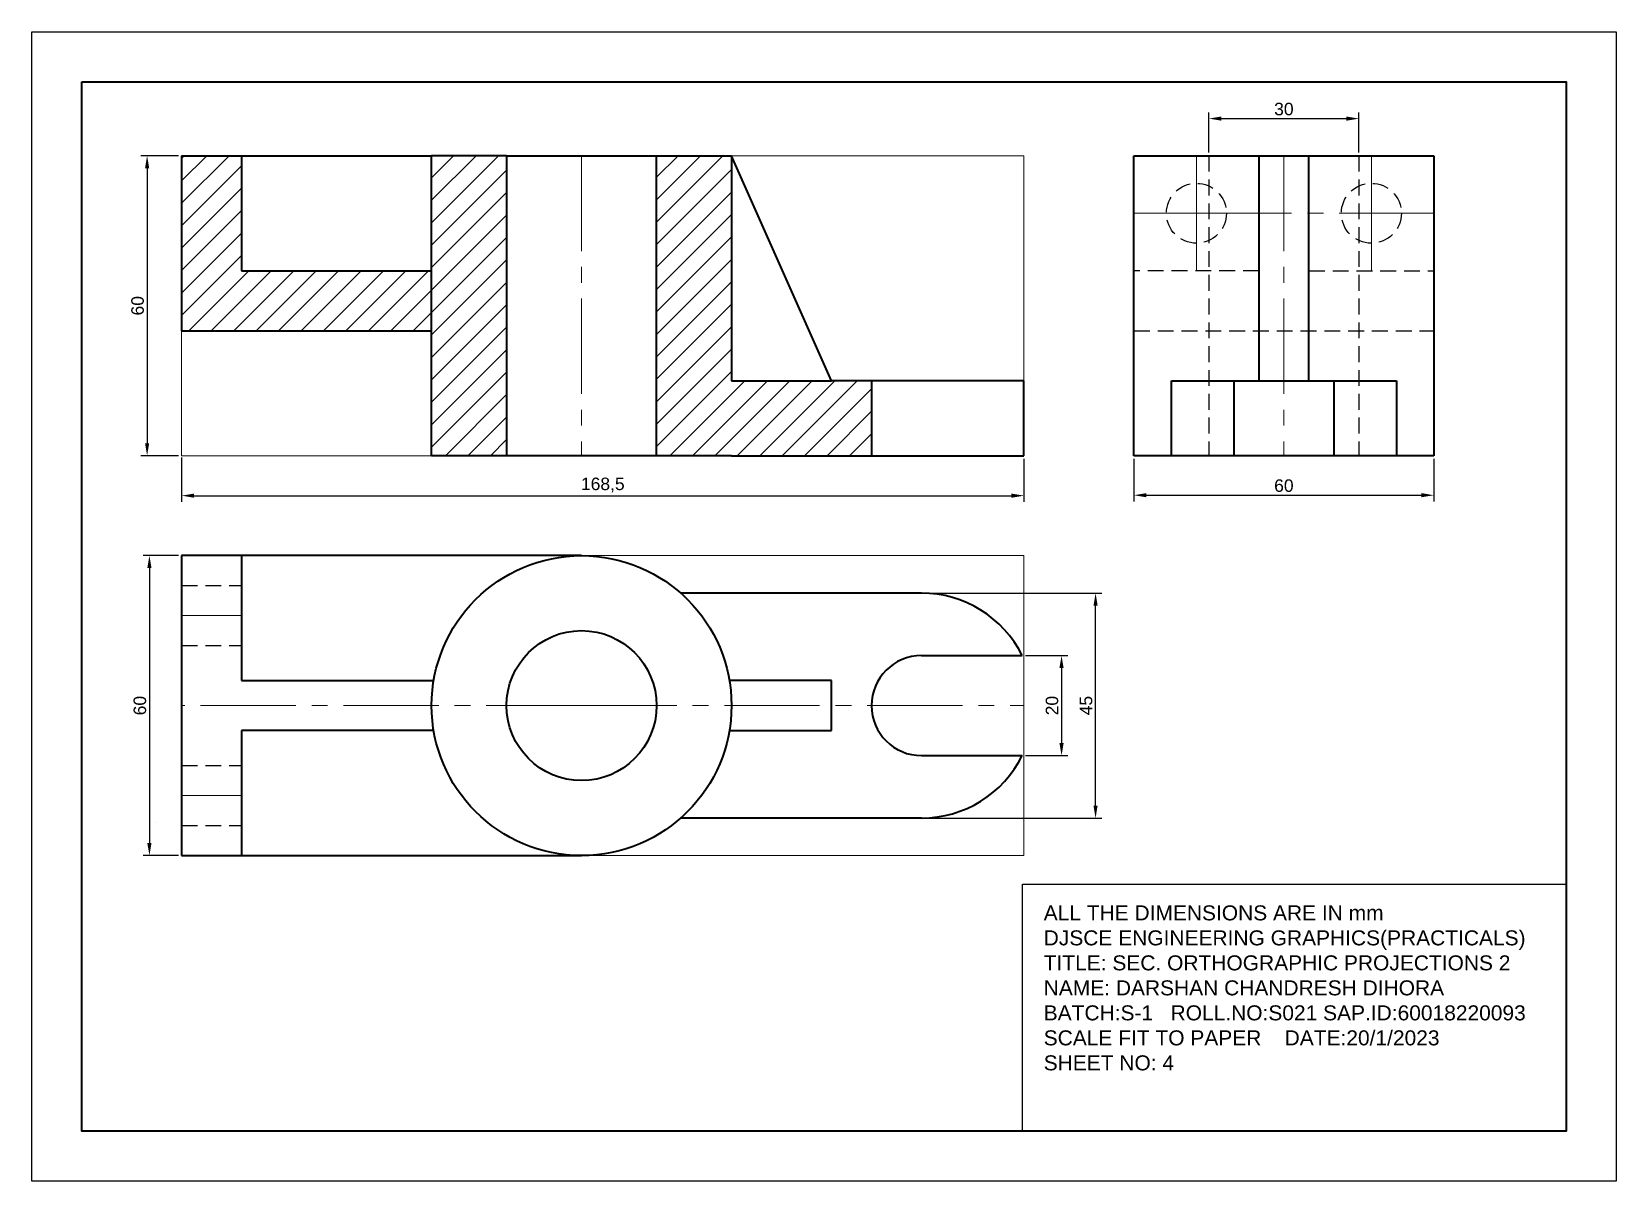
# Model space of a CAD drawing. Header units: millimetres. Extents: x 31 to 348, y 50 to 280.
import ezdxf

# ---------------------------------------------------------------- set-up
doc = ezdxf.new("R2010")
doc.units = ezdxf.units.MM
doc.linetypes.add('CENTER2', pattern=[28.575, 19.05, -3.175, 3.175, -3.175])
doc.linetypes.add('HIDDEN2', pattern=[4.7625, 3.175, -1.5875])
for name, color, linetype, lineweight in [('border', 2, 'Continuous', 30), ('center', 1, 'CENTER2', 20), ('dim&hatch', 6, 'Continuous', 20), ('hidden', 3, 'HIDDEN2', 30), ('obj', 2, 'Continuous', 40), ('proj', 5, 'Continuous', 5)]:
    doc.layers.add(name, color=color, linetype=linetype, lineweight=lineweight)
doc.styles.get("Standard").update_dxf_attribs({"font": 'arial.ttf'})
doc.dimstyles.new('ISO-25', dxfattribs={"dimtxt": 2.5, "dimasz": 2.5, "dimexe": 1.25, "dimexo": 0.625, "dimtad": 1, "dimtxsty": 'Standard', "dimcen": 2.5, "dimadec": 0, "dimazin": 0, "dimtfac": 1, "dimtmove": 0, "dimatfit": 3, "dimfxl": 1, "dimarcsym": 0})

# ---------------------------------------------------------------- blocks, each defined once
blk = doc.blocks.new('*D1')
at = {"layer": 'Defpoints', "color": 0, "transparency": 16777216}
for p in [(61.26, 195.83), (229.76, 195.54), (229.76, 187.54)]:
    blk.add_point(p, dxfattribs=at)
at = {"layer": 'dim&hatch', "color": 0, "lineweight": -2, "transparency": 16777216}
for p, q in [((61.26, 195.2), (61.26, 186.29)), ((229.76, 194.92), (229.76, 186.29)), ((63.76, 187.54), (227.26, 187.54))]:
    blk.add_line(p, q, dxfattribs=at)
at = {"layer": 'dim&hatch', "color": 0, "transparency": 16777216}
for points in [[(63.76, 187.96), (63.76, 187.13), (61.26, 187.54)], [(227.26, 187.96), (227.26, 187.13), (229.76, 187.54)]]:
    blk.add_solid(points, dxfattribs=at)
at = {"layer": 'dim&hatch', "color": 0, "transparency": 16777216, "insert": (145.51, 189.67), "char_height": 2.5, "attachment_point": 5}
blk.add_mtext('168,5', dxfattribs=at)
blk = doc.blocks.new('*D2')
at = {"layer": 'Defpoints', "color": 0, "transparency": 16777216}
for p in [(61.26, 255.54), (54.35, 195.54), (61.26, 195.54)]:
    blk.add_point(p, dxfattribs=at)
at = {"layer": 'dim&hatch', "color": 0, "lineweight": -2, "transparency": 16777216}
for p, q in [((60.64, 255.54), (53.1, 255.54)), ((54.35, 253.04), (54.35, 198.04)), ((60.64, 195.54), (53.1, 195.54))]:
    blk.add_line(p, q, dxfattribs=at)
at = {"layer": 'dim&hatch', "color": 0, "transparency": 16777216}
for points in [[(53.93, 253.04), (54.77, 253.04), (54.35, 255.54)], [(53.93, 198.04), (54.77, 198.04), (54.35, 195.54)]]:
    blk.add_solid(points, dxfattribs=at)
at = {"layer": 'dim&hatch', "color": 0, "transparency": 16777216, "insert": (52.45, 225.54), "char_height": 2.5, "attachment_point": 5, "rotation": 90}
blk.add_mtext('60', dxfattribs=at)
blk = doc.blocks.new('*D3')
at = {"layer": 'Defpoints', "color": 0, "transparency": 16777216}
for p in [(251.76, 195.54), (311.76, 195.54), (311.76, 187.63)]:
    blk.add_point(p, dxfattribs=at)
at = {"layer": 'dim&hatch', "color": 0, "lineweight": -2, "transparency": 16777216}
for p, q in [((251.76, 194.92), (251.76, 186.38)), ((311.76, 194.92), (311.76, 186.38)), ((254.26, 187.63), (309.26, 187.63))]:
    blk.add_line(p, q, dxfattribs=at)
at = {"layer": 'dim&hatch', "color": 0, "transparency": 16777216}
for points in [[(254.26, 188.05), (254.26, 187.22), (251.76, 187.63)], [(309.26, 188.05), (309.26, 187.22), (311.76, 187.63)]]:
    blk.add_solid(points, dxfattribs=at)
at = {"layer": 'dim&hatch', "color": 0, "transparency": 16777216, "insert": (281.76, 189.54), "char_height": 2.5, "attachment_point": 5}
blk.add_mtext('60', dxfattribs=at)
blk = doc.blocks.new('*D4')
at = {"layer": 'Defpoints', "color": 0, "transparency": 16777216}
for p in [(61.26, 175.54), (54.81, 115.54), (61.26, 115.54)]:
    blk.add_point(p, dxfattribs=at)
at = {"layer": 'dim&hatch', "color": 0, "lineweight": -2, "transparency": 16777216}
for p, q in [((60.64, 175.54), (53.56, 175.54)), ((54.81, 173.04), (54.81, 118.04)), ((60.64, 115.54), (53.56, 115.54))]:
    blk.add_line(p, q, dxfattribs=at)
at = {"layer": 'dim&hatch', "color": 0, "transparency": 16777216}
for points in [[(54.39, 173.04), (55.23, 173.04), (54.81, 175.54)], [(54.39, 118.04), (55.23, 118.04), (54.81, 115.54)]]:
    blk.add_solid(points, dxfattribs=at)
at = {"layer": 'dim&hatch', "color": 0, "transparency": 16777216, "insert": (52.91, 145.54), "char_height": 2.5, "attachment_point": 5, "rotation": 90}
blk.add_mtext('60', dxfattribs=at)
blk = doc.blocks.new('*D8')
at = {"layer": 'Defpoints', "color": 0, "transparency": 16777216}
for p in [(296.76, 262.98), (266.76, 255.54), (296.76, 255.54)]:
    blk.add_point(p, dxfattribs=at)
at = {"layer": 'dim&hatch', "color": 0, "lineweight": -2, "transparency": 16777216}
for p, q in [((266.76, 256.17), (266.76, 264.23)), ((296.76, 256.17), (296.76, 264.23)), ((269.26, 262.98), (294.26, 262.98))]:
    blk.add_line(p, q, dxfattribs=at)
at = {"layer": 'dim&hatch', "color": 0, "transparency": 16777216}
for points in [[(269.26, 263.4), (269.26, 262.56), (266.76, 262.98)], [(294.26, 263.4), (294.26, 262.56), (296.76, 262.98)]]:
    blk.add_solid(points, dxfattribs=at)
at = {"layer": 'dim&hatch', "color": 0, "transparency": 16777216, "insert": (281.76, 264.88), "char_height": 2.5, "attachment_point": 5}
blk.add_mtext('30', dxfattribs=at)
blk = doc.blocks.new('*D9')
at = {"layer": 'Defpoints', "color": 0, "transparency": 16777216}
for p in [(229.42, 155.54), (229.42, 135.54), (237.28, 135.54)]:
    blk.add_point(p, dxfattribs=at)
at = {"layer": 'dim&hatch', "color": 0, "lineweight": -2, "transparency": 16777216}
for p, q in [((230.04, 155.54), (238.53, 155.54)), ((237.28, 153.04), (237.28, 138.04)), ((230.04, 135.54), (238.53, 135.54))]:
    blk.add_line(p, q, dxfattribs=at)
at = {"layer": 'dim&hatch', "color": 0, "transparency": 16777216}
for points in [[(236.86, 153.04), (237.7, 153.04), (237.28, 155.54)], [(236.86, 138.04), (237.7, 138.04), (237.28, 135.54)]]:
    blk.add_solid(points, dxfattribs=at)
at = {"layer": 'dim&hatch', "color": 0, "transparency": 16777216, "insert": (235.38, 145.54), "char_height": 2.5, "attachment_point": 5, "rotation": 90}
blk.add_mtext('20', dxfattribs=at)
blk = doc.blocks.new('*D10')
at = {"layer": 'Defpoints', "color": 0, "transparency": 16777216}
for p in [(209.26, 168.04), (244.09, 168.04), (209.26, 123.04)]:
    blk.add_point(p, dxfattribs=at)
at = {"layer": 'dim&hatch', "color": 0, "lineweight": -2, "transparency": 16777216}
for p, q in [((209.89, 168.04), (245.34, 168.04)), ((244.09, 125.54), (244.09, 165.54)), ((209.89, 123.04), (245.34, 123.04))]:
    blk.add_line(p, q, dxfattribs=at)
at = {"layer": 'dim&hatch', "color": 0, "transparency": 16777216}
for points in [[(243.67, 165.54), (244.5, 165.54), (244.09, 168.04)], [(243.67, 125.54), (244.5, 125.54), (244.09, 123.04)]]:
    blk.add_solid(points, dxfattribs=at)
at = {"layer": 'dim&hatch', "color": 0, "transparency": 16777216, "insert": (242.19, 145.54), "char_height": 2.5, "attachment_point": 5, "rotation": 90}
blk.add_mtext('45', dxfattribs=at)

msp = doc.modelspace()

# ---------------------------------------------------------------- hatches: boundary and pattern name
at = {"layer": 'dim&hatch'}
h = msp.add_hatch(dxfattribs=at)
h.set_pattern_fill('ANSI31', color=256)
h.set_pattern_definition([(45, (0, 5.1728), (-2.245064, 2.245064), [])])
h.paths.add_polyline_path([(73.26, 255.542), (61.26, 255.542), (61.26, 220.542), (111.26, 220.542), (111.26, 232.542), (73.26, 232.542)])
h.paths.add_polyline_path([(126.26, 255.542), (111.26, 255.542), (111.26, 195.542), (126.26, 195.542)])
h.paths.add_polyline_path([(171.26, 255.542), (156.26, 255.542), (156.26, 195.542), (171.26, 195.542)])
h.paths.add_polyline_path([(199.26, 210.542), (191.26, 210.542), (171.26, 210.542), (171.26, 195.542), (199.26, 195.542)])

# ---------------------------------------------------------------- linework, layer by layer
at = {"layer": 'border'}
msp.add_lwpolyline([(338.26, 60.369), (229.501, 60.369), (229.501, 109.801), (338.26, 109.801)], close=True, dxfattribs=at)
at = {"layer": 'center'}
for p, q in [((141.26, 255.542), (141.26, 195.542)), ((264.26, 244.042), (264.26, 255.542)), ((281.76, 255.542), (281.76, 195.542)), ((299.26, 244.042), (299.26, 255.542)), ((264.26, 244.042), (251.76, 244.042)), ((264.26, 244.042), (311.76, 244.042)), ((264.26, 244.042), (264.26, 244.042)), ((264.26, 244.042), (264.26, 232.542)), ((299.26, 244.042), (299.26, 232.542)), ((61.26, 163.542), (73.26, 163.542)), ((141.26, 145.542), (61.26, 145.542)), ((141.26, 145.542), (229.76, 145.542)), ((61.26, 127.542), (73.23, 127.542)), ((56.26, 122.195), (56.26, 122.195))]:
    msp.add_line(p, q, dxfattribs=at)
at = {"layer": 'Defpoints'}
msp.add_lwpolyline([(31.26, 280.369), (348.26, 280.369), (348.26, 50.369), (31.26, 50.369)], close=True, dxfattribs=at)
at = {"layer": 'hidden'}
for p, q in [((266.76, 255.542), (266.76, 195.542)), ((276.76, 255.542), (276.76, 232.542)), ((286.76, 255.542), (286.76, 232.542)), ((296.76, 255.542), (296.76, 195.542)), ((276.76, 232.542), (251.76, 232.542)), ((286.76, 232.542), (311.76, 232.542)), ((251.76, 220.542), (311.76, 220.542)), ((61.26, 169.542), (73.26, 169.542)), ((61.26, 157.542), (73.26, 157.542)), ((61.26, 133.542), (73.26, 133.542)), ((61.26, 121.542), (73.26, 121.542))]:
    msp.add_line(p, q, dxfattribs=at)
for centre in [(264.26, 244.042), (299.26, 244.042)]:
    msp.add_circle(centre, 6, dxfattribs=at)
at = {"layer": 'obj'}
for p, q in [((61.26, 255.542), (61.26, 220.542)), ((61.26, 255.542), (73.26, 255.542)), ((73.26, 255.542), (73.26, 232.542)), ((73.26, 255.542), (111.26, 255.542)), ((111.26, 195.542), (111.26, 255.542)), ((126.26, 255.542), (111.26, 255.542)), ((126.26, 255.542), (126.26, 195.542)), ((126.26, 255.542), (156.26, 255.542)), ((156.26, 195.542), (156.26, 255.542)), ((156.26, 255.542), (171.26, 255.542)), ((171.26, 255.542), (171.26, 210.542)), ((191.26, 210.542), (171.26, 255.542)), ((251.76, 255.542), (311.76, 255.542)), ((251.76, 195.542), (251.76, 255.542)), ((276.76, 255.542), (276.76, 210.542)), ((286.76, 210.542), (286.76, 255.542)), ((311.76, 255.542), (311.76, 195.542)), ((73.26, 232.542), (111.26, 232.542)), ((61.26, 220.542), (111.26, 220.542)), ((171.26, 210.542), (191.26, 210.542)), ((199.26, 210.542), (191.26, 210.542)), ((209.26, 210.542), (199.26, 210.542)), ((199.26, 210.542), (199.26, 195.542)), ((229.76, 210.542), (209.26, 210.542)), ((229.76, 195.542), (229.76, 210.542)), ((259.26, 210.542), (286.76, 210.542)), ((259.26, 195.542), (259.26, 210.542)), ((271.76, 210.542), (271.76, 195.542)), ((281.76, 210.542), (304.26, 210.542)), ((291.76, 210.542), (291.76, 195.542)), ((304.26, 210.542), (304.26, 195.542)), ((126.26, 195.542), (111.26, 195.542)), ((156.26, 195.542), (126.26, 195.542)), ((171.26, 195.542), (156.26, 195.542)), ((171.26, 195.542), (199.26, 195.542)), ((199.26, 195.542), (229.76, 195.542)), ((311.76, 195.542), (251.76, 195.542)), ((304.26, 195.542), (259.26, 195.542)), ((141.26, 175.542), (61.26, 175.542)), ((61.26, 175.542), (61.26, 115.542)), ((73.26, 175.542), (73.26, 150.542)), ((209.26, 168.042), (161.104, 168.042)), ((209.26, 155.542), (229.416, 155.542)), ((73.26, 150.542), (111.68, 150.542)), ((191.26, 150.542), (170.841, 150.542)), ((191.26, 140.542), (191.26, 150.542)), ((73.23, 140.542), (73.23, 115.542)), ((111.68, 140.542), (73.23, 140.542)), ((170.841, 140.542), (191.26, 140.542)), ((209.26, 135.542), (229.416, 135.542)), ((209.26, 123.042), (161.104, 123.042)), ((61.26, 115.542), (141.26, 115.542))]:
    msp.add_line(p, q, dxfattribs=at)
msp.add_lwpolyline([(41.26, 270.369), (338.26, 270.369), (338.26, 60.369), (41.26, 60.369)], close=True, dxfattribs=at)
for radius in [30, 15]:
    msp.add_circle((141.26, 145.542), radius, dxfattribs=at)
for radius, start, end in [(22.5, 26.3878, 90), (10, 90, 270), (22.5, 270, 333.6122)]:
    msp.add_arc((209.26, 145.542), radius, start, end, dxfattribs=at)
at = {"layer": 'proj'}
for p, q in [((61.26, 255.542), (61.26, 195.542)), ((229.76, 255.542), (61.26, 255.542)), ((229.76, 195.542), (229.76, 255.542)), ((251.76, 195.542), (251.76, 255.542)), ((251.76, 255.542), (311.76, 255.542)), ((311.76, 195.542), (311.76, 255.542)), ((61.26, 195.542), (229.76, 195.542)), ((311.76, 195.542), (251.76, 195.542)), ((61.26, 175.542), (229.76, 175.542)), ((61.26, 175.542), (61.26, 115.542)), ((229.76, 115.542), (229.76, 175.542)), ((61.26, 115.542), (229.76, 115.542))]:
    msp.add_line(p, q, dxfattribs=at)

# ---------------------------------------------------------------- texts
at = {"layer": 'border', "insert": (233.712, 105.575), "char_height": 3, "attachment_point": 1}
msp.add_mtext_dynamic_manual_height_columns('ALL THE DIMENSIONS ARE IN mm \\PDJSCE ENGINEERING GRAPHICS(PRACTICALS) \\PTITLE: SEC. ORTHOGRAPHIC PROJECTIONS 2\\PNAME: DARSHAN CHANDRESH DIHORA  BATCH:S-1   ROLL.NO:S021 SAP.ID:60018220093 \\PSCALE FIT TO PAPER    DATE:20/1/2023 \\PSHEET NO: 4', width=97.97639, gutter_width=12.5, heights=[0], dxfattribs=at)

# ---------------------------------------------------------------- dimensions: what is measured, and where the dimension line sits
at = {"layer": 'dim&hatch'}
for base, p1, p2, picture, middle in [((296.76, 262.981), (266.76, 255.542), (296.76, 255.542), '*D8', (281.76, 264.884)), ((229.76, 187.543), (61.26, 195.829), (229.76, 195.542), '*D1', (145.51, 189.671)), ((311.76, 187.634), (251.76, 195.542), (311.76, 195.542), '*D3', (281.76, 189.535))]:
    dim = msp.add_linear_dim(base=base, p1=p1, p2=p2, dimstyle='ISO-25', dxfattribs=at)
    dim.commit()
    dim.dimension.update_dxf_attribs({"geometry": picture, "text_midpoint": middle})
for base, p1, p2, picture, middle in [((54.348, 195.542), (61.26, 255.542), (61.26, 195.542), '*D2', (52.447, 225.542)), ((54.809, 115.542), (61.26, 175.542), (61.26, 115.542), '*D4', (52.908, 145.542)), ((244.087, 168.042), (209.26, 123.042), (209.26, 168.042), '*D10', (242.191, 145.542)), ((237.28, 135.542), (229.416, 155.542), (229.416, 135.542), '*D9', (235.379, 145.542))]:
    dim = msp.add_linear_dim(base=base, p1=p1, p2=p2, angle=90, dimstyle='ISO-25', dxfattribs=at)
    dim.commit()
    dim.dimension.update_dxf_attribs({"geometry": picture, "text_midpoint": middle})

doc.saveas('drawing.dxf')
